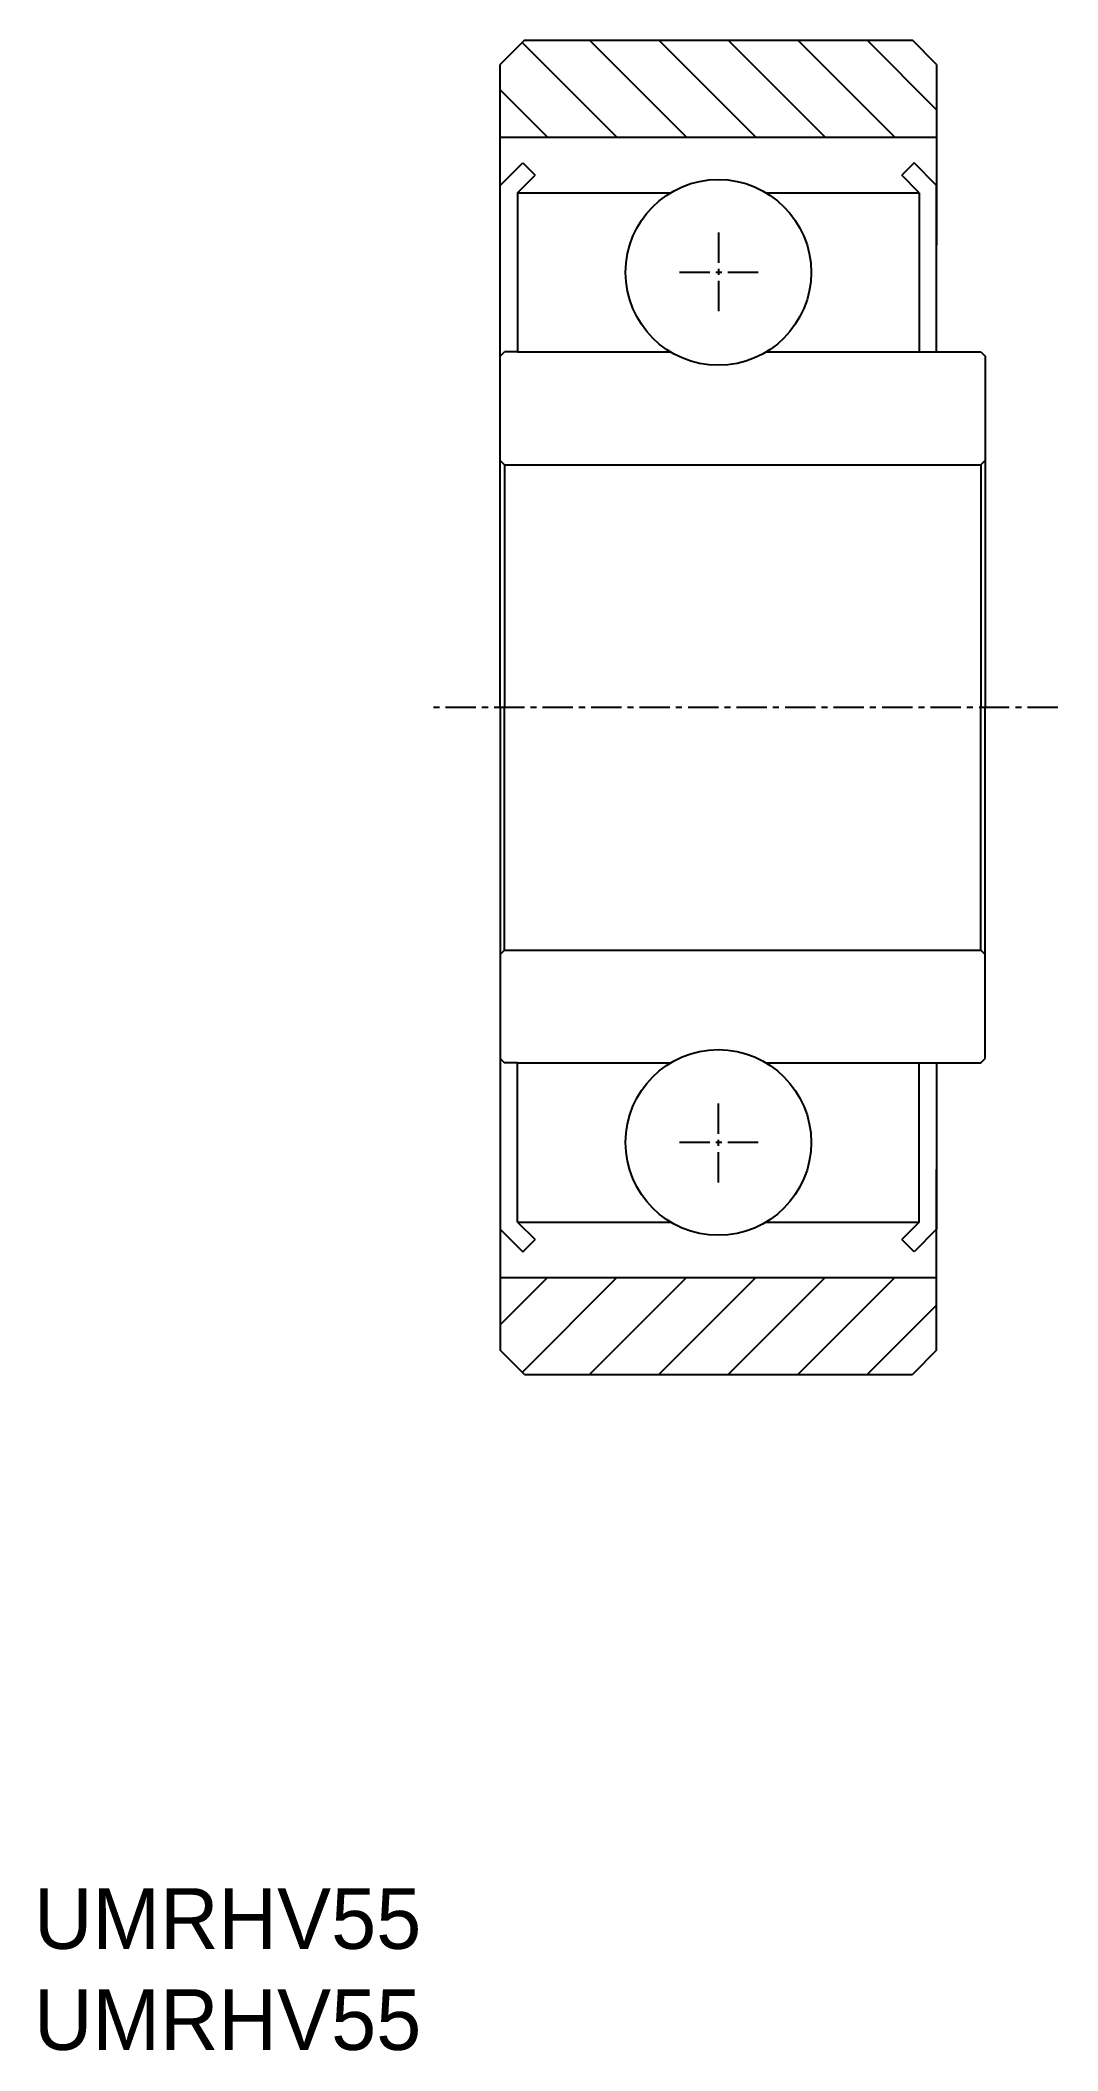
# Model space of a CAD drawing. Extents: x -61.1 to -19.1, y -18 to 64.9.
import ezdxf

# ---------------------------------------------------------------- set-up
doc = ezdxf.new("R2010")
doc.units = 0
doc.linetypes.add('CENTER', pattern=[2, 1.25, -0.25, 0.25, -0.25])
doc.layers.get('0').update_dxf_attribs({"linetype": 'CONTINUOUS'})
doc.layers.add('CENTER', color=1, linetype='CENTER')

# ---------------------------------------------------------------- blocks, each defined once
blk = doc.blocks.new('*U2')
for p in [(-61.372, -13.791), (-61.372, -17.957)]:
    blk.add_text('UMRHV55', height=2.5).set_placement(p)

msp = doc.modelspace()

# ---------------------------------------------------------------- linework, layer by layer
at = {"color": 7, "linetype": 'CONTINUOUS'}
for p, q in [((-41.143, 64.879), (-42.143, 63.879)), ((-41.143, 64.879), (-25.143, 64.879)), ((-24.143, 63.879), (-25.143, 64.879)), ((-42.143, 56.427), (-42.143, 63.879)), ((-24.143, 63.879), (-24.143, 56.427)), ((-42.143, 60.879), (-24.143, 60.879)), ((-42.143, 58.889), (-41.212, 59.82)), ((-41.212, 59.82), (-40.703, 59.311)), ((-25.074, 59.82), (-25.583, 59.311)), ((-24.143, 58.889), (-25.074, 59.82)), ((-42.143, 52.029), (-42.143, 58.889)), ((-41.423, 58.591), (-40.703, 59.311)), ((-24.863, 58.591), (-25.583, 59.311)), ((-24.143, 52.029), (-24.143, 58.889)), ((-41.423, 58.591), (-35.115, 58.591)), ((-41.423, 58.591), (-41.423, 52.029)), ((-31.171, 58.591), (-24.863, 58.591)), ((-24.863, 58.591), (-24.863, 52.029)), ((-42.143, 51.849), (-41.963, 52.029)), ((-42.143, 51.849), (-42.143, 52.029)), ((-42.143, 37.379), (-42.143, 51.849)), ((-41.423, 52.029), (-41.963, 52.029)), ((-41.423, 52.029), (-35.115, 52.029)), ((-31.171, 52.029), (-24.863, 52.029)), ((-24.863, 52.029), (-24.143, 52.029)), ((-24.143, 52.029), (-22.323, 52.029)), ((-22.323, 52.029), (-22.143, 51.849)), ((-22.143, 51.849), (-22.143, 47.379)), ((-41.963, 47.379), (-42.143, 47.559)), ((-41.963, 47.379), (-22.323, 47.379)), ((-41.963, 47.379), (-41.963, 37.379)), ((-22.323, 47.379), (-22.143, 47.559)), ((-22.323, 47.379), (-22.323, 37.379)), ((-22.143, 47.379), (-22.143, 37.379)), ((-42.143, 37.379), (-42.143, 22.909)), ((-41.963, 27.379), (-41.963, 37.379)), ((-22.323, 27.379), (-22.323, 37.379)), ((-22.143, 27.379), (-22.143, 37.379)), ((-41.963, 27.379), (-42.143, 27.199)), ((-41.963, 27.379), (-22.323, 27.379)), ((-22.323, 27.379), (-22.143, 27.199)), ((-22.143, 22.909), (-22.143, 27.379)), ((-42.143, 22.909), (-42.143, 22.729)), ((-42.143, 22.909), (-41.963, 22.729)), ((-42.143, 22.729), (-42.143, 15.868)), ((-41.423, 22.729), (-41.963, 22.729)), ((-41.423, 16.166), (-41.423, 22.729)), ((-41.423, 22.729), (-35.115, 22.729)), ((-31.171, 22.729), (-24.863, 22.729)), ((-24.863, 22.729), (-24.143, 22.729)), ((-24.863, 16.166), (-24.863, 22.729)), ((-24.143, 22.729), (-22.323, 22.729)), ((-24.143, 22.729), (-24.143, 15.868)), ((-22.323, 22.729), (-22.143, 22.909)), ((-42.143, 18.33), (-42.143, 10.879)), ((-24.143, 10.879), (-24.143, 18.33)), ((-42.143, 15.868), (-41.212, 14.937)), ((-41.423, 16.166), (-35.115, 16.166)), ((-41.423, 16.166), (-40.703, 15.446)), ((-31.171, 16.166), (-24.863, 16.166)), ((-24.863, 16.166), (-25.583, 15.446)), ((-24.143, 15.868), (-25.074, 14.937)), ((-41.212, 14.937), (-40.703, 15.446)), ((-25.074, 14.937), (-25.583, 15.446)), ((-42.143, 13.879), (-24.143, 13.879)), ((-41.143, 9.879), (-42.143, 10.879)), ((-24.143, 10.879), (-25.143, 9.879)), ((-41.143, 9.879), (-25.143, 9.879))]:
    msp.add_line(p, q, dxfattribs=at)
at = {"color": 3, "linetype": 'CONTINUOUS'}
for p, q in [((-37.326, 60.879), (-41.234, 64.787)), ((-34.462, 60.879), (-38.462, 64.879)), ((-31.598, 60.879), (-35.598, 64.879)), ((-28.734, 60.879), (-32.734, 64.879)), ((-25.871, 60.879), (-29.871, 64.879)), ((-24.143, 62.015), (-27.007, 64.879)), ((-40.189, 60.879), (-42.143, 62.832)), ((-40.189, 13.879), (-42.143, 11.925)), ((-37.326, 13.879), (-41.234, 9.97)), ((-34.462, 13.879), (-38.462, 9.879)), ((-31.598, 13.879), (-35.598, 9.879)), ((-28.734, 13.879), (-32.734, 9.879)), ((-25.871, 13.879), (-29.871, 9.879)), ((-24.143, 12.742), (-27.007, 9.879))]:
    msp.add_line(p, q, dxfattribs=at)
at = {"color": 7, "linetype": 'CONTINUOUS'}
for centre in [(-33.143, 55.31), (-33.143, 19.447)]:
    msp.add_circle(centre, 3.828, dxfattribs=at)
at = {"layer": 'CENTER', "color": 1, "linetype": 'CENTER'}
for p, q in [((-33.143, 56.956), (-33.143, 53.664)), ((-31.497, 55.31), (-34.789, 55.31)), ((-19.143, 37.379), (-45.143, 37.379)), ((-33.143, 17.801), (-33.143, 21.093)), ((-31.497, 19.447), (-34.789, 19.447))]:
    msp.add_line(p, q, dxfattribs=at)

# ---------------------------------------------------------------- block references
at = {"color": 7, "linetype": 'CONTINUOUS'}
msp.add_blockref('*U2', (0, 0), dxfattribs=at)

doc.saveas('drawing.dxf')
